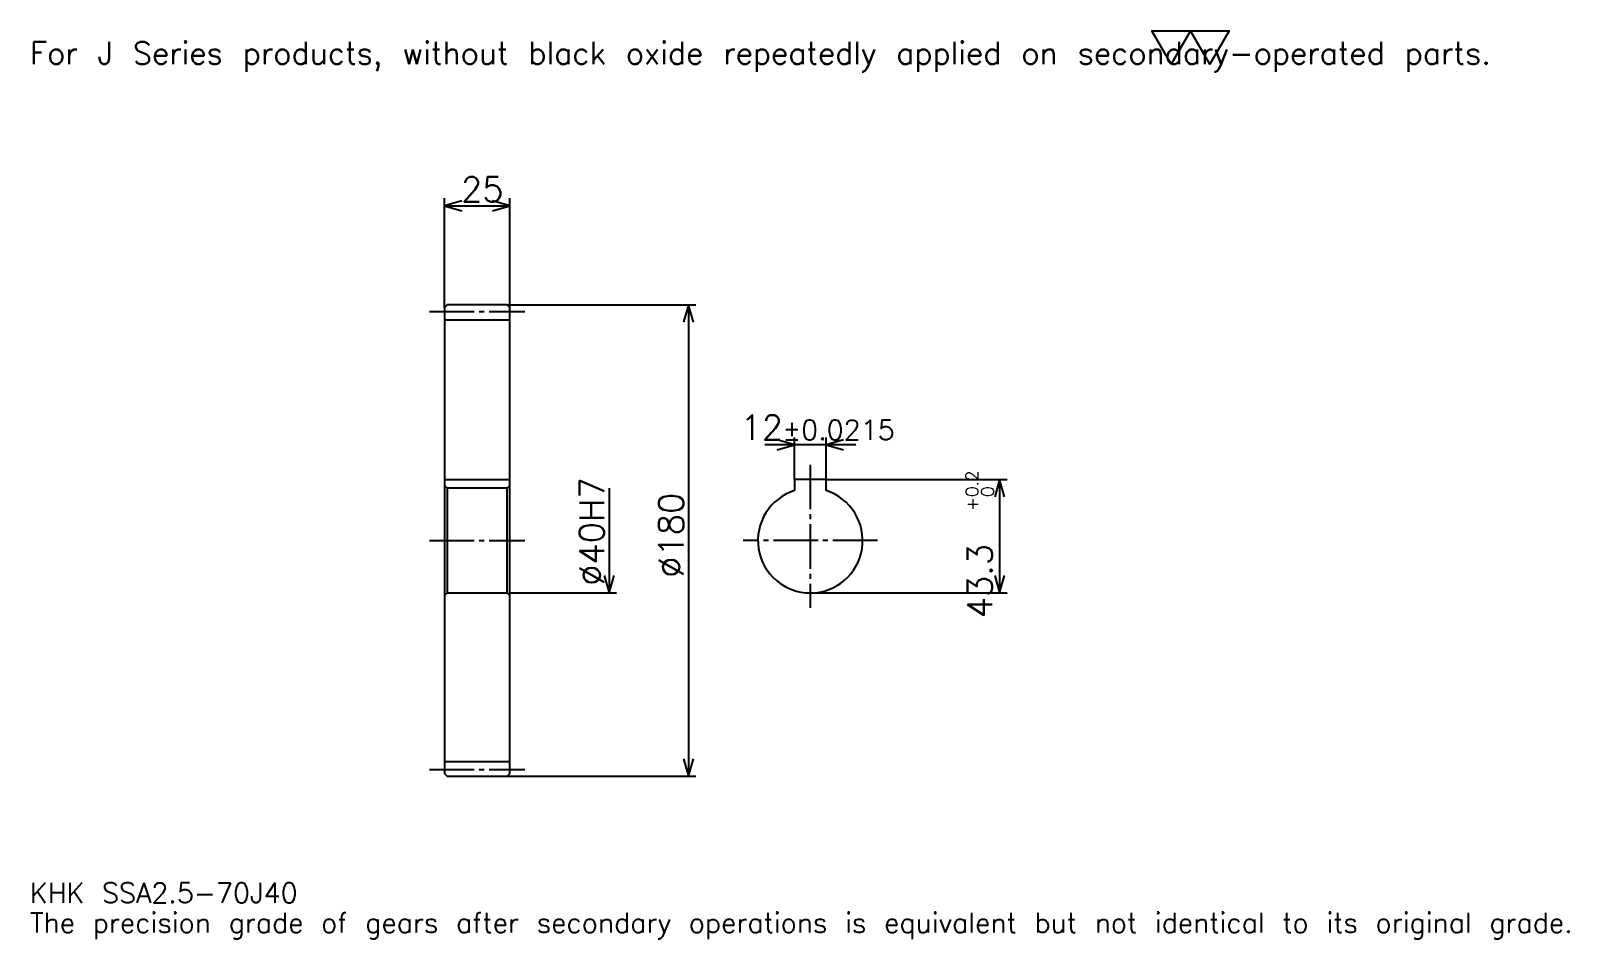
# Model space of a CAD drawing. Extents: x 19 to 607, y 7 to 354.
import ezdxf

# ---------------------------------------------------------------- set-up
doc = ezdxf.new("R2010")
doc.units = 0
doc.linetypes.add('DASHDOT', pattern=[22.744564, 17.058424, -1.89538, 1.89538, -1.89538])
doc.layers.get('0').update_dxf_attribs({"linetype": 'CONTINUOUS'})
doc.layers.add('DASHDOT', color=6, linetype='DASHDOT')
doc.styles.add('KANJI', font='TXT', dxfattribs={"bigfont": 'BIGFONT'})

msp = doc.modelspace()

# ---------------------------------------------------------------- linework, layer by layer
at = {"color": 5}
for p, q in [((177.305695, 249.242523), (177.305695, 289.993195)), ((202.305695, 249.242523), (202.305695, 289.993195)), ((177.305695, 287.150146), (202.305695, 287.150146)), ((177.305695, 248.242523), (177.305695, 249.242523)), ((201.305695, 249.242523), (202.305695, 249.242523)), ((202.305695, 249.242523), (273.382446, 249.242523)), ((202.305695, 248.242523), (202.305695, 249.242523)), ((270.539398, 249.242523), (270.539398, 69.242523)), ((334.447021, 195.810181), (299.702454, 195.810181)), ((311.074707, 182.542526), (311.074707, 198.653259)), ((323.074707, 182.542526), (323.074707, 198.653259)), ((323.074707, 182.542526), (392.256104, 182.542526)), ((389.413025, 182.542526), (389.413025, 139.242523)), ((240.213303, 179.242523), (240.213303, 139.242523)), ((202.305695, 139.242523), (243.056366, 139.242523)), ((317.074707, 139.242523), (392.256104, 139.242523)), ((201.305695, 69.242523), (202.305695, 69.242523)), ((202.305695, 69.242523), (273.382446, 69.242523))]:
    msp.add_line(p, q, dxfattribs=at)
at = {"color": 4}
for p, q in [((177.305695, 243.617523), (202.305695, 243.617523)), ((177.305695, 182.542526), (202.305695, 182.542526)), ((202.305695, 180.242523), (201.305695, 179.242523)), ((177.305695, 138.242523), (178.305695, 139.242523)), ((202.305695, 138.242523), (201.305695, 139.242523)), ((177.305695, 74.867523), (202.305695, 74.867523))]:
    msp.add_line(p, q, dxfattribs=at)
at = {"color": 7}
msp.add_lwpolyline([(454.891296, 341.168488), (447.499298, 353.981262), (477.067261, 353.981262), (469.675262, 341.168488), (462.283295, 353.981262), (454.891296, 341.168488)], dxfattribs=at)
at = {"color": 5}
for points in [[(183.939529, 289.045532), (177.305695, 287.150146), (183.939529, 285.254761)], [(195.67186, 285.254761), (202.305695, 287.150146), (195.67186, 289.045532)], [(272.434753, 242.608688), (270.539398, 249.242523), (268.644012, 242.608688)], [(304.440887, 193.914795), (311.074707, 195.810181), (304.440887, 197.705566)], [(329.708557, 197.705566), (323.074707, 195.810181), (329.708557, 193.914795)], [(391.308411, 175.908691), (389.413025, 182.542526), (387.517639, 175.908691)], [(238.317917, 145.876358), (240.213303, 139.242523), (242.108673, 145.876358)], [(387.517639, 145.876358), (389.413025, 139.242523), (391.308411, 145.876358)], [(268.644012, 75.876358), (270.539398, 69.242523), (272.434753, 75.876358)]]:
    msp.add_lwpolyline(points, dxfattribs=at)
at = {"color": 4}
for points in [[(177.305695, 138.242523), (177.305695, 70.242523), (178.305695, 69.242523), (201.305695, 69.242523), (202.305695, 70.242523), (202.305695, 248.242523), (201.305695, 249.242523), (178.305695, 249.242523), (177.305695, 248.242523), (177.305695, 138.242523)], [(323.074707, 178.321304), (323.074707, 182.542526), (311.074707, 182.542526), (311.074707, 178.321304)], [(177.305695, 180.242523), (178.305695, 179.242523), (178.305695, 139.242523), (201.305695, 139.242523), (201.305695, 179.242523), (178.305695, 179.242523)]]:
    msp.add_lwpolyline(points, dxfattribs=at)
msp.add_arc((317.074707, 159.242523), 20, 107.457602748, 72.542397252, dxfattribs=at)
at = {"layer": 'DASHDOT', "color": 7}
for p, q in [((171.619553, 246.742523), (207.991837, 246.742523)), ((317.074707, 188.228668), (317.074707, 133.556381)), ((171.619553, 159.242523), (207.991837, 159.242523)), ((342.760864, 159.242523), (291.38858, 159.242523)), ((171.619553, 71.742523), (207.991837, 71.742523))]:
    msp.add_line(p, q, dxfattribs=at)

# ---------------------------------------------------------------- texts
at = {"color": 7, "style": 'KANJI'}
for s, height, p in [('For J Series products, without black oxide repeatedly applied on secondary-operated parts.', 8.529212, (18.953804, 341.168488)), ('25', 9.476902, (183.645706, 288.666443)), ('12', 9.476902, (290.404846, 197.705566)), ('%%p0.0215', 7.581522, (306.419647, 197.705566)), ('KHK SSA2.5-70J40', 7.581522, (18.953804, 20.849184)), ('The precision grade of gears after secondary operations is equivalent but not identical to its original grade.', 7.581522, (18.953804, 9.476902))]:
    msp.add_text(s, height=height, dxfattribs=at).set_placement(p)
for s, height, p in [('0.2', 4.738451, (381.262909, 175.867325)), ('%%c40H7', 9.476902, (238.317917, 141.947174)), ('0', 4.738451, (387.13858, 175.867325)), ('%%c180', 9.476902, (268.644012, 145.027161)), ('+', 4.738451, (381.262909, 170.560257)), ('43.3', 9.476902, (386.569977, 129.540482))]:
    msp.add_text(s, height=height, rotation=90, dxfattribs=at).set_placement(p)

doc.saveas('drawing.dxf')
